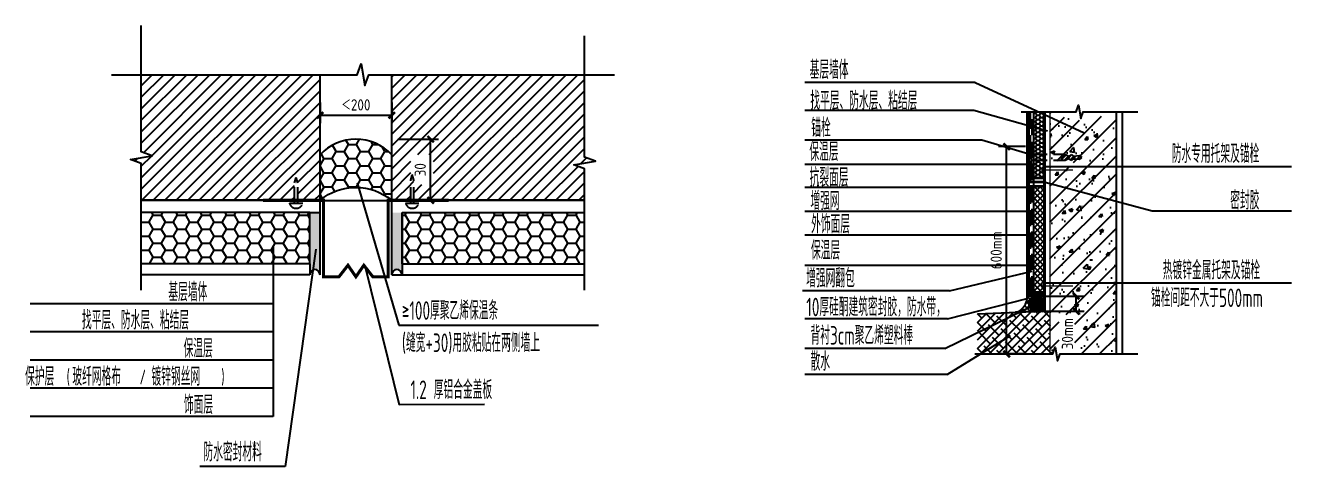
# Model space of a CAD drawing. Extents: x -518115 to 1124316, y -209821 to 1628073.
# Drawn here: x 818314 to 823258, y 926512 to 928233 of the extents above; entities that cross this region are included whole.
import ezdxf

# ---------------------------------------------------------------- set-up
doc = ezdxf.new("R2010")
doc.units = 0
doc.header["$LTSCALE"] = 1000
doc.header["$MEASUREMENT"] = 0
doc.linetypes.add('DASH', pattern=[0.35, 0.25, -0.1])
for name, color, linetype in [('DIM_LEAD', 3, 'Continuous'), ('DIM_SYMB', 3, 'Continuous'), ('OTHER', 7, 'Continuous'), ('PUB_DIM', 3, 'Continuous'), ('PUB_TEXT', 4, 'Continuous')]:
    doc.layers.add(name, color=color, linetype=linetype)
doc.styles.get("Standard").update_dxf_attribs({"font": 'gbenor.shx', "bigfont": 'gbcbig.shx'})
doc.styles.add('STANDARD_T3', font='gbenor.shx', dxfattribs={"bigfont": 'gbcbig.shx'})
doc.dimstyles.new('STANDARD&&50', dxfattribs={"dimtxt": 175, "dimasz": 50, "dimexe": 125, "dimexo": 150, "dimgap": 75, "dimtad": 1, "dimdec": 0, "dimzin": 0, "dimdsep": 46, "dimtxsty": 'STANDARD_T3', "dimblk": 'ARCHTICK', "dimcen": 0.09, "dimadec": 0, "dimazin": 0, "dimtfac": 1, "dimtdec": 0, "dimtix": 1, "dimtmove": 2, "dimatfit": 3, "dimfxl": 1, "dimtolj": 1, "dimtzin": 0, "dimarcsym": 0})
pattern_1 = [(0, (-767155.19, -392914.43), (190.5, 109.9852), [127, -254]), (120, (-767155.19, -392914.43), (-190.499977, 109.98524), [127, -254]), (60, (-767155.19, -392914.43), (2.3e-05, 219.97044), [-254, 127])]
pattern_2 = [(0, (-767155.19, -392914.43), (190.5, 109.9852), [127, -254]), (120, (-767155.19, -392914.43), (-190.499977, 109.98524), [127, -254]), (60, (-767155.19, -392914.43), (2.3e-05, 219.97044), [-254, 127])]
pattern_3 = [(45, (-75946.4, 12519.82), (-42.426407, 42.426407), []), (45, (-75918.12, 12519.82), (-42.426407, 42.426407), [])]
pattern_4 = [(45, (-75946.4, 12519.82), (-42.426407, 42.426407), []), (45, (-75918.12, 12519.82), (-42.426407, 42.426407), [])]

# ---------------------------------------------------------------- blocks, each defined once
blk = doc.blocks.new('_ArchTick')
at = {"color": 0, "linetype": 'ByBlock', "const_width": 0.4}
blk.add_lwpolyline([(-0.5, -0.5), (0.5, 0.5)], dxfattribs=at)
blk = doc.blocks.new('*D235')
at = {"layer": 'Defpoints', "color": 0, "transparency": 16777216}
for p in [(988064, 1046684), (988725, 1046684), (988064, 1045729)]:
    blk.add_point(p, dxfattribs=at)
at = {"layer": 'PUB_DIM', "color": 0, "lineweight": -2, "transparency": 16777216}
for p, q in [((988214, 1046684), (988850, 1046684)), ((988725, 1045729), (988725, 1046684)), ((988214, 1045729), (988850, 1045729))]:
    blk.add_line(p, q, dxfattribs=at)
at = {"layer": 'PUB_DIM', "color": 0, "lineweight": -2, "transparency": 16777216, "xscale": 100, "yscale": 100, "zscale": 100}
for p, rotation in [((988725, 1046684), 90), ((988725, 1045729), 270)]:
    blk.add_blockref('_ArchTick', p, dxfattribs=dict(at, rotation=rotation))
at = {"layer": 'PUB_DIM', "color": 0, "transparency": 16777216, "insert": (988563, 1046206), "char_height": 175, "attachment_point": 5, "rotation": 90, "style": 'STANDARD_T3'}
blk.add_mtext('\\A1;30', dxfattribs=at)
blk = doc.blocks.new('*D236')
at = {"layer": 'Defpoints', "color": 0, "transparency": 16777216}
for p in [(986998, 1047408), (988118, 1047408), (988118, 1047056)]:
    blk.add_point(p, dxfattribs=at)
at = {"layer": 'PUB_DIM', "color": 0, "lineweight": -2, "transparency": 16777216}
for p, q in [((986998, 1047258), (986998, 1046931)), ((988118, 1047258), (988118, 1046931)), ((986998, 1047056), (988118, 1047056))]:
    blk.add_line(p, q, dxfattribs=at)
at = {"layer": 'PUB_DIM', "color": 0, "lineweight": -2, "transparency": 16777216, "xscale": 100, "yscale": 100, "zscale": 100, "rotation": 180}
blk.add_blockref('_ArchTick', (986998, 1047056), dxfattribs=at)
at = {"layer": 'PUB_DIM', "color": 0, "lineweight": -2, "transparency": 16777216, "xscale": 100, "yscale": 100, "zscale": 100}
blk.add_blockref('_ArchTick', (988118, 1047056), dxfattribs=at)
at = {"layer": 'PUB_DIM', "color": 0, "transparency": 16777216, "insert": (987558, 1047218), "char_height": 175, "attachment_point": 5, "style": 'STANDARD_T3'}
blk.add_mtext('\\A1;＜200', dxfattribs=at)
blk = doc.blocks.new('*D237')
at = {"layer": 'Defpoints', "color": 0, "transparency": 16777216}
for p in [(988064, 1046684), (988725, 1046684), (988064, 1045729)]:
    blk.add_point(p, dxfattribs=at)
at = {"layer": 'PUB_DIM', "color": 0, "lineweight": -2, "transparency": 16777216}
for p, q in [((988214, 1046684), (988850, 1046684)), ((988725, 1045729), (988725, 1046684)), ((988214, 1045729), (988850, 1045729))]:
    blk.add_line(p, q, dxfattribs=at)
at = {"layer": 'PUB_DIM', "color": 0, "lineweight": -2, "transparency": 16777216, "xscale": 100, "yscale": 100, "zscale": 100}
for p, rotation in [((988725, 1046684), 90), ((988725, 1045729), 270)]:
    blk.add_blockref('_ArchTick', p, dxfattribs=dict(at, rotation=rotation))
at = {"layer": 'PUB_DIM', "color": 0, "transparency": 16777216, "insert": (988563, 1046206), "char_height": 175, "attachment_point": 5, "rotation": 90, "style": 'STANDARD_T3'}
blk.add_mtext('\\A1;30', dxfattribs=at)
blk = doc.blocks.new('*D238')
at = {"layer": 'Defpoints', "color": 0, "transparency": 16777216}
for p in [(986998, 1047408), (988118, 1047408), (988118, 1047056)]:
    blk.add_point(p, dxfattribs=at)
at = {"layer": 'PUB_DIM', "color": 0, "lineweight": -2, "transparency": 16777216}
for p, q in [((986998, 1047258), (986998, 1046931)), ((988118, 1047258), (988118, 1046931)), ((986998, 1047056), (988118, 1047056))]:
    blk.add_line(p, q, dxfattribs=at)
at = {"layer": 'PUB_DIM', "color": 0, "lineweight": -2, "transparency": 16777216, "xscale": 100, "yscale": 100, "zscale": 100, "rotation": 180}
blk.add_blockref('_ArchTick', (986998, 1047056), dxfattribs=at)
at = {"layer": 'PUB_DIM', "color": 0, "lineweight": -2, "transparency": 16777216, "xscale": 100, "yscale": 100, "zscale": 100}
blk.add_blockref('_ArchTick', (988118, 1047056), dxfattribs=at)
at = {"layer": 'PUB_DIM', "color": 0, "transparency": 16777216, "insert": (987558, 1047218), "char_height": 175, "attachment_point": 5, "style": 'STANDARD_T3'}
blk.add_mtext('\\A1;＜200', dxfattribs=at)
blk = doc.blocks.new('*D277')
at = {"layer": 'Defpoints', "color": 0, "transparency": 16777216}
for p in [(991201, 1027490), (991647, 1027490), (991647, 1024254)]:
    blk.add_point(p, dxfattribs=at)
at = {"layer": 'PUB_DIM', "color": 0, "lineweight": -2, "transparency": 16777216}
for p, q in [((991497, 1027490), (991076, 1027490)), ((991201, 1024254), (991201, 1027490)), ((991497, 1024254), (991076, 1024254))]:
    blk.add_line(p, q, dxfattribs=at)
at = {"layer": 'PUB_DIM', "color": 0, "lineweight": -2, "transparency": 16777216, "xscale": 100, "yscale": 100, "zscale": 100}
for p, rotation in [((991201, 1027490), 90), ((991201, 1024254), 270)]:
    blk.add_blockref('_ArchTick', p, dxfattribs=dict(at, rotation=rotation))
at = {"layer": 'PUB_DIM', "color": 0, "transparency": 16777216, "insert": (991038, 1025872), "char_height": 175, "attachment_point": 5, "rotation": 90, "style": 'STANDARD_T3'}
blk.add_mtext('\\A1;600mm', dxfattribs=at)
blk = doc.blocks.new('*D278')
at = {"layer": 'Defpoints', "color": 0, "transparency": 16777216}
for p in [(991537, 1025158), (992287, 1025158), (991537, 1024920)]:
    blk.add_point(p, dxfattribs=at)
at = {"layer": 'PUB_DIM', "color": 0, "lineweight": -2, "transparency": 16777216}
for p, q in [((991687, 1025158), (992412, 1025158)), ((992287, 1024920), (992287, 1025158)), ((991687, 1024920), (992412, 1024920))]:
    blk.add_line(p, q, dxfattribs=at)
at = {"layer": 'PUB_DIM', "color": 0, "lineweight": -2, "transparency": 16777216, "xscale": 100, "yscale": 100, "zscale": 100}
for p, rotation in [((992287, 1025158), 90), ((992287, 1024920), 270)]:
    blk.add_blockref('_ArchTick', p, dxfattribs=dict(at, rotation=rotation))
at = {"layer": 'PUB_DIM', "color": 0, "transparency": 16777216, "insert": (992150, 1024570), "char_height": 175, "attachment_point": 5, "rotation": 90, "style": 'STANDARD_T3'}
blk.add_mtext('\\A1;30mm', dxfattribs=at)
blk = doc.blocks.new('*D279')
at = {"layer": 'Defpoints', "color": 0, "transparency": 16777216}
for p in [(991201, 1027490), (991647, 1027490), (991647, 1024254)]:
    blk.add_point(p, dxfattribs=at)
at = {"layer": 'PUB_DIM', "color": 0, "lineweight": -2, "transparency": 16777216}
for p, q in [((991497, 1027490), (991076, 1027490)), ((991201, 1024254), (991201, 1027490)), ((991497, 1024254), (991076, 1024254))]:
    blk.add_line(p, q, dxfattribs=at)
at = {"layer": 'PUB_DIM', "color": 0, "lineweight": -2, "transparency": 16777216, "xscale": 100, "yscale": 100, "zscale": 100}
for p, rotation in [((991201, 1027490), 90), ((991201, 1024254), 270)]:
    blk.add_blockref('_ArchTick', p, dxfattribs=dict(at, rotation=rotation))
at = {"layer": 'PUB_DIM', "color": 0, "transparency": 16777216, "insert": (991038, 1025872), "char_height": 175, "attachment_point": 5, "rotation": 90, "style": 'STANDARD_T3'}
blk.add_mtext('\\A1;600mm', dxfattribs=at)
blk = doc.blocks.new('*D280')
at = {"layer": 'Defpoints', "color": 0, "transparency": 16777216}
for p in [(991537, 1025158), (992287, 1025158), (991537, 1024920)]:
    blk.add_point(p, dxfattribs=at)
at = {"layer": 'PUB_DIM', "color": 0, "lineweight": -2, "transparency": 16777216}
for p, q in [((991687, 1025158), (992412, 1025158)), ((992287, 1024920), (992287, 1025158)), ((991687, 1024920), (992412, 1024920))]:
    blk.add_line(p, q, dxfattribs=at)
at = {"layer": 'PUB_DIM', "color": 0, "lineweight": -2, "transparency": 16777216, "xscale": 100, "yscale": 100, "zscale": 100}
for p, rotation in [((992287, 1025158), 90), ((992287, 1024920), 270)]:
    blk.add_blockref('_ArchTick', p, dxfattribs=dict(at, rotation=rotation))
at = {"layer": 'PUB_DIM', "color": 0, "transparency": 16777216, "insert": (992150, 1024570), "char_height": 175, "attachment_point": 5, "rotation": 90, "style": 'STANDARD_T3'}
blk.add_mtext('\\A1;30mm', dxfattribs=at)
blk = doc.blocks.new('A$C73107C6F')
h = blk.add_hatch()
h.set_pattern_fill('ANSI31', color=256, scale=80, style=0)
h.set_pattern_definition([(45, (-767155.19, -392914.43), (-89.802561, 89.802561), [])])
h.paths.add_polyline_path([(-93, 2459.4), (-93, 2731.3), (-69, 2815.7), (-45, 2731.3), (-45, 2459.4), (304.2, 2459.4), (304.2, 4419.3), (-2487.2, 4419.3), (-2487.2, 3214.3), (-2319.2, 3154.7), (-2655.2, 3095.5), (-2487.2, 3034.3), (-2487.2, 2459.4)])
h.paths.add_polyline_path([(4436.4, 2459.4), (4436.4, 2951.3), (4268.4, 3012.4), (4604.4, 3071.7), (4436.4, 3131.3), (4436.4, 4419.3), (1424.2, 4419.3), (1424.2, 2459.4), (1720.2, 2459.4), (1720.2, 2775.8), (1744.2, 2860.3), (1768.2, 2775.8), (1768.2, 2459.4)])
h.paths.add_polyline_path([(1724.5, 2703.9), (2077, 2703.9), (2077, 3176.4), (1724.5, 3176.4)], flags=16)
h = blk.add_hatch()
h.set_pattern_fill('ANSI31', color=256, scale=80, style=0)
h.set_pattern_definition([(45, (-767155.19, -392914.43), (-89.802561, 89.802561), [])])
h.paths.add_polyline_path([(-93, 2459.4), (-93, 2731.3), (-69, 2815.7), (-45, 2731.3), (-45, 2459.4), (304.2, 2459.4), (304.2, 4419.3), (-2487.2, 4419.3), (-2487.2, 3214.3), (-2319.2, 3154.7), (-2655.2, 3095.5), (-2487.2, 3034.3), (-2487.2, 2459.4)])
h.paths.add_polyline_path([(4436.4, 2459.4), (4436.4, 2951.3), (4268.4, 3012.4), (4604.4, 3071.7), (4436.4, 3131.3), (4436.4, 4419.3), (1424.2, 4419.3), (1424.2, 2459.4), (1720.2, 2459.4), (1720.2, 2775.8), (1744.2, 2860.3), (1768.2, 2775.8), (1768.2, 2459.4)])
h.paths.add_polyline_path([(1724.5, 2703.9), (2077, 2703.9), (2077, 3176.4), (1724.5, 3176.4)], flags=16)
h = blk.add_hatch()
h.set_pattern_fill('HONEY', color=256, scale=80, style=0)
h.set_pattern_definition(pattern_1)
h.paths.add_polyline_path([(1423.7, 2459.4), (1424.2, 2459.4), (1424.2, 3170.8, 0.4335657), (304.2, 3170.8), (304.2, 2459.4, -0.3603361)])
h = blk.add_hatch()
h.set_pattern_fill('HONEY', color=256, scale=80, style=0)
h.set_pattern_definition(pattern_2)
h.paths.add_polyline_path([(1423.7, 2459.4), (1424.2, 2459.4), (1424.2, 3170.8, 0.4335657), (304.2, 3170.8), (304.2, 2459.4, -0.3603361)])
h = blk.add_hatch()
h.set_pattern_fill('HONEY', color=256, scale=80, style=0)
h.set_pattern_definition(pattern_1)
h.paths.add_polyline_path([(144.2, 1467), (144.2, 2267), (-2488.2, 2267), (-2488.2, 1467)])
h.paths.add_polyline_path([(1584.2, 2267), (1584.2, 1467), (4437.4, 1467), (4437.4, 2267)])
h = blk.add_hatch()
h.set_pattern_fill('HONEY', color=256, scale=80, style=0)
h.set_pattern_definition(pattern_2)
h.paths.add_polyline_path([(144.2, 1467), (144.2, 2267), (-2488.2, 2267), (-2488.2, 1467)])
h.paths.add_polyline_path([(1584.2, 2267), (1584.2, 1467), (4437.4, 1467), (4437.4, 2267)])
for points in [[(304.2, 2267), (144.2, 2267), (144.2, 1467), (144.2, 1299, -1), (304.2, 1299)], [(304.2, 2267), (144.2, 2267), (144.2, 1467), (144.2, 1299, -1), (304.2, 1299)], [(1424.2, 2267), (1584.2, 2267), (1584.2, 1467), (1584.2, 1299, 1), (1424.2, 1299)], [(1424.2, 2267), (1584.2, 2267), (1584.2, 1467), (1584.2, 1299, 1), (1424.2, 1299)]]:
    blk.add_hatch(color=256).paths.add_polyline_path(points)
at = {"linetype": 'DASH'}
for p, q in [((-93, 2731.3), (-69, 2815.7)), ((-93, 2731.3), (-69, 2815.7)), ((-45, 2731.3), (-69, 2815.7)), ((-45, 2731.3), (-69, 2815.7)), ((1720.2, 2775.8), (1744.2, 2860.3)), ((1720.2, 2775.8), (1744.2, 2860.3)), ((1720.2, 2414.5), (1720.2, 2775.8)), ((1720.2, 2414.5), (1720.2, 2775.8)), ((1768.2, 2775.8), (1744.2, 2860.3)), ((1768.2, 2775.8), (1744.2, 2860.3)), ((1768.2, 2414.5), (1768.2, 2775.8)), ((1768.2, 2414.5), (1768.2, 2775.8)), ((-93, 2414.7), (-93, 2731.3)), ((-93, 2414.7), (-93, 2731.3)), ((-45, 2414.7), (-45, 2731.3)), ((-45, 2414.7), (-45, 2731.3)), ((-173, 2414.7), (35, 2414.7)), ((-173, 2414.7), (35, 2414.7)), ((1640.2, 2414.5), (1848.2, 2414.5)), ((1640.2, 2414.5), (1848.2, 2414.5))]:
    blk.add_line(p, q, dxfattribs=at)
for p, q in [((304.2, 2459), (-2487.2, 2459)), ((304.2, 2459), (-2487.2, 2459)), ((304.2, 1299), (304.2, 2459)), ((304.2, 1299), (304.2, 2459)), ((358.4, 2459), (1424.2, 2459)), ((358.4, 2459), (1424.2, 2459)), ((4437.4, 2459), (1424.2, 2459)), ((1424.2, 1299), (1424.2, 2459)), ((4437.4, 2459), (1424.2, 2459)), ((1424.2, 1299), (1424.2, 2459)), ((144.2, 2267), (-2487.2, 2267)), ((144.2, 2267), (-2487.2, 2267)), ((144.2, 1467), (144.2, 2267)), ((144.2, 2267), (304.2, 2267)), ((144.2, 1467), (144.2, 2267)), ((144.2, 2267), (304.2, 2267)), ((1584.2, 2267), (4436.4, 2267)), ((1584.2, 1467), (1584.2, 2267)), ((1584.2, 2267), (1584.2, 1299)), ((1584.2, 2267), (4436.4, 2267)), ((1584.2, 1467), (1584.2, 2267)), ((1584.2, 2267), (1584.2, 1299)), ((144.2, 1467), (-2487.2, 1467)), ((144.2, 1467), (-2487.2, 1467)), ((144.2, 1467), (144.2, 1299)), ((144.2, 1467), (144.2, 1299)), ((1584.2, 1467), (4436.4, 1467)), ((1584.2, 1467), (4436.4, 1467)), ((144.2, 1299), (-2487.2, 1299)), ((144.2, 1299), (-2487.2, 1299)), ((1424.2, 1299), (4436.4, 1299)), ((1424.2, 1299), (4436.4, 1299))]:
    blk.add_line(p, q)
at = {"const_width": 32}
for points in [[(304.2, 4419.3), (304.2, 2459), (-2487.2, 2459.4)], [(304.2, 4419.3), (304.2, 2459), (-2487.2, 2459.4)], [(4437.4, 2459.4), (1424.2, 2459.4), (1424.2, 4419.3)], [(4437.4, 2459.4), (1424.2, 2459.4), (1424.2, 4419.3)]]:
    blk.add_lwpolyline(points, dxfattribs=at)
for points in [[(304.2, 2459.4), (-2487.2, 2459.4)], [(304.2, 2459.4), (-2487.2, 2459.4)], [(4437.4, 2459.4), (1424.2, 2459.4)], [(4437.4, 2459.4), (1424.2, 2459.4)]]:
    blk.add_lwpolyline(points)
at = {"linetype": 'DASH'}
for centre in [(-69, 2442.3), (-69, 2442.3), (1744.2, 2442.1), (1744.2, 2442.1)]:
    blk.add_arc(centre, 107.6, 194.86282, 345.13718, dxfattribs=at)
for centre in [(224.2, 1299), (224.2, 1299), (1504.2, 1299), (1504.2, 1299)]:
    blk.add_arc(centre, 80, 0, 180)
at = {"layer": 'OTHER'}
blk.add_line((-2712.2, 4419.3), (760.2, 4419.3), dxfattribs=at)
blk.add_line((-2712.2, 4419.3), (760.2, 4419.3), dxfattribs=at)
at = {"layer": 'PUB_DIM'}
for p, q in [((304.2, 2459), (304.2, 4419.3)), ((304.2, 2459), (304.2, 4419.3)), ((1424.2, 2459), (1424.2, 4419.3)), ((1424.2, 2459), (1424.2, 4419.3)), ((883.4, 2732.5), (1536.8, 510.7)), ((883.4, 2732.5), (1536.8, 510.7)), ((-429.4, 1731.6), (-429.4, 844.5)), ((-429.4, 1731.6), (-429.4, 844.5)), ((239.1, 1696.9), (-239.1, -1696.9)), ((239.1, 1696.9), (-239.1, -1696.9)), ((1008.7, 1419.7), (1542.1, -733.9)), ((1008.7, 1419.7), (1542.1, -733.9)), ((-429.4, 844.5), (-4224.4, 844.5)), ((-429.4, 844.5), (-4224.4, 844.5)), ((-429.4, 844.5), (-429.4, -913.9)), ((-429.4, 844.5), (-429.4, -913.9)), ((-429.4, 404.9), (-4224.4, 404.9)), ((-429.4, 404.9), (-4224.4, 404.9)), ((1536.8, 510.7), (4651.8, 510.7)), ((1536.8, 510.7), (4651.8, 510.7)), ((-429.4, -34.7), (-4224.4, -34.7)), ((-429.4, -34.7), (-4224.4, -34.7)), ((-429.4, -474.3), (-4224.4, -474.3)), ((-429.4, -474.3), (-4224.4, -474.3)), ((2870.1, -725.2), (1542.1, -733.9)), ((2870.1, -725.2), (1542.1, -733.9)), ((-429.4, -913.9), (-4224.4, -913.9)), ((-429.4, -913.9), (-4224.4, -913.9)), ((-239.1, -1696.9), (-1572, -1696.9)), ((-239.1, -1696.9), (-1572, -1696.9))]:
    blk.add_line(p, q, dxfattribs=at)
for points in [[(-2487.2, 1059), (-2487.2, 3034.3), (-2655.2, 3095.5), (-2319.2, 3154.7), (-2487.2, 3214.3), (-2487.2, 5189.6)], [(-2487.2, 1059), (-2487.2, 3034.3), (-2655.2, 3095.5), (-2319.2, 3154.7), (-2487.2, 3214.3), (-2487.2, 5189.6)], [(4436.4, 1059), (4436.4, 2951.3), (4268.4, 3012.4), (4604.4, 3071.7), (4436.4, 3131.3), (4436.4, 5023.6)], [(4436.4, 1059), (4436.4, 2951.3), (4268.4, 3012.4), (4604.4, 3071.7), (4436.4, 3131.3), (4436.4, 5023.6)], [(-2952.2, 4419.3), (884.6, 4419.3), (945.7, 4587.3), (1005, 4251.3), (1064.6, 4419.3), (4901.4, 4419.3)], [(-2952.2, 4419.3), (884.6, 4419.3), (945.7, 4587.3), (1005, 4251.3), (1064.6, 4419.3), (4901.4, 4419.3)]]:
    blk.add_lwpolyline(points, dxfattribs=at)
blk.add_lwpolyline([(304.2, 2459.4, -0.360536), (1424.2, 2459, -6.3270846)], format="xyb", dxfattribs=at)
blk.add_lwpolyline([(304.2, 2459.4, -0.360536), (1424.2, 2459, -6.3270846)], format="xyb", dxfattribs=at)
at = {"layer": 'PUB_DIM', "const_width": 48}
blk.add_lwpolyline([(2313.4, 2459), (1369.9, 2459), (1369.9, 1266.4), (1128.6, 1266.4), (988.2, 1445.8), (864.2, 1266.4), (740.1, 1445.8), (599.7, 1266.4), (358.4, 1266.4), (358.4, 2459), (-585.1, 2459)], dxfattribs=at)
blk.add_lwpolyline([(2313.4, 2459), (1369.9, 2459), (1369.9, 1266.4), (1128.6, 1266.4), (988.2, 1445.8), (864.2, 1266.4), (740.1, 1445.8), (599.7, 1266.4), (358.4, 1266.4), (358.4, 2459), (-585.1, 2459)], dxfattribs=at)
at = {"layer": 'PUB_DIM'}
blk.add_arc((864.2, 2646.4), 767.2, 43.1202, 136.8798, dxfattribs=at)
blk.add_arc((864.2, 2646.4), 767.2, 43.1202, 136.8798, dxfattribs=at)
at = {"layer": 'PUB_TEXT', "width": 0.7}
for s, height, p in [('基层墙体', 289.36, (-2064.8, 883.5)), ('基层墙体', 289.36, (-2064.8, 883.5)), ('≥100厚聚乙烯保温条', 289.362, (1582.1, 594.7)), ('≥100厚聚乙烯保温条', 289.362, (1582.1, 594.7)), ('找平层、防水层、粘结层', 289.362, (-3413.6, 443.9)), ('找平层、防水层、粘结层', 289.362, (-3413.6, 443.9)), ('(缝宽+30)用胶粘贴在两侧墙上', 289.362, (1582.1, 92.2)), ('(缝宽+30)用胶粘贴在两侧墙上', 289.362, (1582.1, 92.2)), (' 保温层', 289.36, (-1937.1, 4.3)), (' 保温层', 289.36, (-1937.1, 4.3)), ('保护层', 289.36, (-4301.7, -435.3)), ('保护层', 289.36, (-4301.7, -435.3)), ('(', 231.5, (-3653.8, -412.9)), ('(', 231.5, (-3653.8, -412.9)), ('玻纤网格布', 289.36, (-3563.7, -435.3)), ('玻纤网格布', 289.36, (-3563.7, -435.3)), ('/', 231.5, (-2514, -412.9)), ('/', 231.5, (-2514, -412.9)), ('镀锌钢丝网', 289.36, (-2328.2, -435.3)), ('镀锌钢丝网', 289.36, (-2328.2, -435.3)), (')', 231.5, (-1238.3, -412.9)), (')', 231.5, (-1238.3, -412.9)), ('1.2 厚铝合金盖板', 289.36, (1715.8, -641.2)), ('1.2 厚铝合金盖板', 289.36, (1715.8, -641.2)), ('饰面层', 289.36, (-1821.4, -874.9)), ('饰面层', 289.36, (-1821.4, -874.9)), ('防水密封材料', 289.36, (-1515.9, -1612.9)), ('防水密封材料', 289.36, (-1515.9, -1612.9))]:
    blk.add_text(s, height=height, dxfattribs=at).set_placement(p)
at = {"layer": 'PUB_DIM'}
for p1, p2, distance, text, picture, middle in [((304.2, 4138.1), (1424.2, 4138.1), -352.4, '＜200', '*D236', (864.2, 3948.2)), ((304.2, 4138.1), (1424.2, 4138.1), -352.4, '＜200', '*D238', (864.2, 3948.2)), ((1369.9, 2459), (1369.9, 3413.9), -661.6, '30', '*D235', (1869, 2936.5)), ((1369.9, 2459), (1369.9, 3413.9), -661.6, '30', '*D237', (1869, 2936.5))]:
    dim = blk.add_aligned_dim(p1=p1, p2=p2, distance=distance, text=text, dimstyle='STANDARD&&50', override={"dimasz": 100}, dxfattribs=at)
    dim.commit()
    dim.dimension.update_dxf_attribs({"geometry": picture, "text_midpoint": middle, "insert": (-986693.8, -1043269.9)})
blk = doc.blocks.new('A$C61EA6EE7')
h = blk.add_hatch()
h.set_pattern_fill('HONEY', color=256, scale=24, style=0)
h.set_pattern_definition([(0, (-47822.024, 23880.82), (57.15, 32.99556), [38.1, -76.2]), (120, (-47822.024, 23880.82), (-57.149993, 32.995572), [38.1, -76.2]), (60, (-47822.024, 23880.82), (7e-06, 65.991132), [-76.2, 38.1])])
h.paths.add_polyline_path([(-788.4, 1842.6), (-624.2, 1842.6), (-627.1, 2876.4), (-788.4, 2876.4)])
h = blk.add_hatch()
h.set_pattern_fill('HONEY', color=256, scale=24, style=0)
h.set_pattern_definition([(0, (-47822.024, 23880.82), (57.15, 32.99556), [38.1, -76.2]), (120, (-47822.024, 23880.82), (-57.149993, 32.995572), [38.1, -76.2]), (60, (-47822.024, 23880.82), (7e-06, 65.991132), [-76.2, 38.1])])
h.paths.add_polyline_path([(-788.4, 1842.6), (-624.2, 1842.6), (-627.1, 2876.4), (-788.4, 2876.4)])
h = blk.add_hatch()
h.set_pattern_fill('钢筋混凝土', color=256, scale=80, style=0)
h.set_pattern_definition([(45, (-26596.7, -12156.77), (-141.4214, 141.4214), []), (50, (-26596.7, -12156.77), (573.808, -50.202), [60, -660]), (355, (-26596.7, -12156.8), (-111.001, 601.754), [48, -528]), (100.4514, (-26548.9, -12160.96), (462.808, 551.552), [50.992, -560.914]), (46.1842, (-26596.7, -11996.8), (853.793, -132.415), [90, -990]), (96.6356, (-26525.56, -12007.8), (747.73, 779.294), [76.488, -841.37]), (351.1842, (-26596.7, -11996.8), (747.73, 779.295), [72, -792]), (21, (-26516.7, -12036.77), (477.526, -322.095), [60, -660]), (326, (-26516.7, -12036.8), (194.652, 580.12), [48, -528]), (71.4514, (-26476.9, -12063.6), (672.178, 258.024), [50.992, -560.914]), (37.5, (-26596.7, -12156.77), (9.7279, 266.3151), [0, -521.6, 0, -536, 0, -530]), (7.5, (-26596.7, -12156.77), (210.4556, 315.5294), [0, -305.6, 0, -509.6, 0, -202]), (327.5, (-26775.1, -12156.77), (427.058, -18.0439), [0, -200, 0, -624, 0, -828]), (317.5, (-26855.1, -12156.77), (466.549, 80.084), [0, -260, 0, -414.4, 0, -588])])
h.paths.add_polyline_path([(502.4, 2876.4), (-26.8, 2719.2), (-56.6, 2635.2), (-86.2, 2803.2), (-116.8, 2719.2), (-535.3, 2876.4), (-535.3, 2108.6), (-367, 2108.6), (-303.6, 2108.6), (-242.5, 2079.3), (-194.6, 2104.4), (-166.1, 2080), (-77.4, 2086.5), (-38.9, 2057.3), (-77.4, 2028.2), (-168.6, 2035.2), (-198.1, 2012.6), (-244.8, 2039.9), (-299.2, 2016.6), (-367, 2016.6), (-535.3, 2016.6), (-535.3, 1867), (502.4, 1867)])
h.paths.add_polyline_path([(502.4, 1867), (-535.3, 1867), (-535.3, 1618.3), (502.4, 1618.3)])
h.paths.add_polyline_path([(502.4, 1618.3), (-535.3, 1618.3), (-535.3, -903), (-478.8, -903), (-448.2, -819), (-418.6, -987), (-388.8, -903), (502.4, -903)])
h.paths.add_polyline_path([(-391.1, -903), (-146.6, -903), (-146.6, -289.2), (-391.1, -289.2)], flags=16)
h = blk.add_hatch()
h.set_pattern_fill('钢筋混凝土', color=256, scale=80, style=0)
h.set_pattern_definition([(45, (-26596.7, -12156.77), (-141.4214, 141.4214), []), (50, (-26596.7, -12156.77), (573.808, -50.202), [60, -660]), (355, (-26596.7, -12156.8), (-111.001, 601.754), [48, -528]), (100.4514, (-26548.9, -12160.96), (462.808, 551.552), [50.992, -560.914]), (46.1842, (-26596.7, -11996.8), (853.793, -132.415), [90, -990]), (96.6356, (-26525.56, -12007.8), (747.73, 779.294), [76.488, -841.37]), (351.1842, (-26596.7, -11996.8), (747.73, 779.295), [72, -792]), (21, (-26516.7, -12036.77), (477.526, -322.095), [60, -660]), (326, (-26516.7, -12036.8), (194.652, 580.12), [48, -528]), (71.4514, (-26476.9, -12063.6), (672.178, 258.024), [50.992, -560.914]), (37.5, (-26596.7, -12156.77), (9.7279, 266.3151), [0, -521.6, 0, -536, 0, -530]), (7.5, (-26596.7, -12156.77), (210.4556, 315.5294), [0, -305.6, 0, -509.6, 0, -202]), (327.5, (-26775.1, -12156.77), (427.058, -18.0439), [0, -200, 0, -624, 0, -828]), (317.5, (-26855.1, -12156.77), (466.549, 80.084), [0, -260, 0, -414.4, 0, -588])])
h.paths.add_polyline_path([(502.4, 2876.4), (-26.8, 2719.2), (-56.6, 2635.2), (-86.2, 2803.2), (-116.8, 2719.2), (-535.3, 2876.4), (-535.3, 2108.6), (-367, 2108.6), (-303.6, 2108.6), (-242.5, 2079.3), (-194.6, 2104.4), (-166.1, 2080), (-77.4, 2086.5), (-38.9, 2057.3), (-77.4, 2028.2), (-168.6, 2035.2), (-198.1, 2012.6), (-244.8, 2039.9), (-299.2, 2016.6), (-367, 2016.6), (-535.3, 2016.6), (-535.3, 1867), (502.4, 1867)])
h.paths.add_polyline_path([(502.4, 1867), (-535.3, 1867), (-535.3, 1618.3), (502.4, 1618.3)])
h.paths.add_polyline_path([(502.4, 1618.3), (-535.3, 1618.3), (-535.3, -903), (-478.8, -903), (-448.2, -819), (-418.6, -987), (-388.8, -903), (502.4, -903)])
h.paths.add_polyline_path([(-391.1, -903), (-146.6, -903), (-146.6, -289.2), (-391.1, -289.2)], flags=16)
h = blk.add_hatch()
h.set_pattern_fill('ANSI32', color=256, scale=160, style=0)
h.set_pattern_definition(pattern_3)
h.paths.add_polyline_path([(-828.2, 2262.1), (-863, 2262.1), (-863, 2062.8), (-828.2, 2062.8)])
h = blk.add_hatch()
h.set_pattern_fill('ANSI32', color=256, scale=160, style=0)
h.set_pattern_definition(pattern_4)
h.paths.add_polyline_path([(-828.2, 2262.1), (-863, 2262.1), (-863, 2062.8), (-828.2, 2062.8)])
h = blk.add_hatch()
h.set_pattern_fill('ANSI32', color=256, scale=160, style=0)
h.set_pattern_definition(pattern_3)
h.paths.add_polyline_path([(-244.8, 2145.8), (-198.1, 2118.6), (-139.6, 2163.3), (-194.6, 2210.4), (-242.5, 2185.2), (-303.6, 2214.5), (-366.8, 2214.5), (-366.8, 2122.5), (-299.2, 2122.5)])
h = blk.add_hatch()
h.set_pattern_fill('ANSI32', color=256, scale=160, style=0)
h.set_pattern_definition(pattern_4)
h.paths.add_polyline_path([(-244.8, 2145.8), (-198.1, 2118.6), (-139.6, 2163.3), (-194.6, 2210.4), (-242.5, 2185.2), (-303.6, 2214.5), (-366.8, 2214.5), (-366.8, 2122.5), (-299.2, 2122.5)])
h = blk.add_hatch()
h.set_pattern_fill('ANSI37', color=256, scale=40, style=0)
h.set_pattern_definition([(45, (-47822.024, 23880.82), (-44.90128, 44.90128), []), (135, (-47822.024, 23880.82), (-44.90128, -44.90128), [])])
h.paths.add_polyline_path([(-623.8, 1713.7), (-788.4, 1713.7), (-788.4, 59.7), (-626.9, 59.7)])
h = blk.add_hatch()
h.set_pattern_fill('ANSI37', color=256, scale=40, style=0)
h.set_pattern_definition([(45, (-47822.024, 23880.82), (-44.90128, 44.90128), []), (135, (-47822.024, 23880.82), (-44.90128, -44.90128), [])])
h.paths.add_polyline_path([(-623.8, 1713.7), (-788.4, 1713.7), (-788.4, 59.7), (-626.9, 59.7)])
h = blk.add_hatch()
h.set_pattern_fill('ANSI37', color=256, scale=40, style=0)
h.set_pattern_definition([(45, (-49060.684, 23563.75), (-44.90128, 44.90128), []), (135, (-49060.684, 23563.75), (-44.90128, -44.90128), [])])
edge = h.paths.add_edge_path()
edge.add_arc((-1132.6, -18.8), 241.3, 284.2944, 364.46516)
edge.add_line((-892.1, 0), (-627.1, 0))
edge.add_line((-627.1, 0), (-627.1, -252.6))
edge.add_line((-627.1, -252.6), (-1073, -252.6))
h = blk.add_hatch()
h.set_pattern_fill('ANSI37', color=256, scale=40, style=0)
h.set_pattern_definition([(45, (-49060.684, 23563.75), (-44.90128, 44.90128), []), (135, (-49060.684, 23563.75), (-44.90128, -44.90128), [])])
edge = h.paths.add_edge_path()
edge.add_arc((-1132.6, -18.8), 241.3, 284.2944, 364.46516)
edge.add_line((-892.1, 0), (-627.1, 0))
edge.add_line((-627.1, 0), (-627.1, -252.6))
edge.add_line((-627.1, -252.6), (-1073, -252.6))
h = blk.add_hatch(color=256)
edge = h.paths.add_edge_path()
edge.add_arc((-745.7, -120), 118.6, 0, 360)
h = blk.add_hatch(color=256)
edge = h.paths.add_edge_path()
edge.add_arc((-745.7, -120), 118.6, 0, 360)
h = blk.add_hatch()
h.set_pattern_fill('ANSI38', color=256, scale=60, style=0)
h.set_pattern_definition([(45, (-26596.71, -12156.77), (-67.35192, 67.35192), []), (135, (-26596.71, -12156.77), (-202.05576, 67.35192), [238.125, -142.875])])
h.paths.add_polyline_path([(-1664.8, -277.6), (-1664.8, -903), (-535.3, -903), (-535.3, -229.9)])
h = blk.add_hatch()
h.set_pattern_fill('ANSI38', color=256, scale=60, style=0)
h.set_pattern_definition([(45, (-26596.71, -12156.77), (-67.35192, 67.35192), []), (135, (-26596.71, -12156.77), (-202.05576, 67.35192), [238.125, -142.875])])
h.paths.add_polyline_path([(-1664.8, -277.6), (-1664.8, -903), (-535.3, -903), (-535.3, -229.9)])
at = {"linetype": 'DASH'}
for p, q in [((-828.2, 2214.5), (-367, 2214.5)), ((-828.2, 2214.5), (-367, 2214.5)), ((-828.2, 2122.5), (-367, 2122.5)), ((-828.2, 2122.5), (-367, 2122.5))]:
    blk.add_line(p, q, dxfattribs=at)
blk.add_line((-858.9, 19.9), (-627.1, 19.9))
blk.add_line((-858.9, 19.9), (-627.1, 19.9))
for points in [[(-627.1, 0), (-892.1, 0), (-892.1, 2876.4)], [(-627.1, 0), (-892.1, 0), (-892.1, 2876.4)], [(-858.9, 2262.1), (-858.9, 2876.4)], [(-858.9, 2262.1), (-858.9, 2876.4)], [(-788.4, 59.7), (-788.4, 2876.4)], [(-788.4, 59.7), (-788.4, 2876.4)], [(-627.1, -233.7), (-627.1, 2876.4)], [(-627.1, -233.7), (-627.1, 2876.4)], [(-609.1, -233), (-609.1, 2876.4)], [(-609.1, -233), (-609.1, 2876.4)], [(502.4, -903), (502.4, 2876.4)], [(502.4, -903), (502.4, 2876.4)], [(599.3, -903), (599.3, 2876.4)], [(599.3, -903), (599.3, 2876.4)], [(-858.9, 19.9), (-858.9, 2062.8)], [(-858.9, 19.9), (-858.9, 2062.8)], [(-892.1, 0), (-627.1, 0), (-627.1, -233.7), (-1073, -252.6)], [(-892.1, 0), (-627.1, 0), (-627.1, -233.7), (-1073, -252.6)], [(-1664.8, -277.6), (-535.3, -229.9)], [(-1664.8, -277.6), (-535.3, -229.9)], [(-1664.8, -277.6), (-925.1, -246.3)], [(-1664.8, -277.6), (-925.1, -246.3)]]:
    blk.add_lwpolyline(points)
for points in [[(-836.8, 2262.1), (-836.8, 2876.4)], [(-836.8, 2262.1), (-836.8, 2876.4)], [(-627.1, 59.7), (-810.5, 59.7), (-810.5, 2876.4)], [(-627.1, 59.7), (-810.5, 59.7), (-810.5, 2876.4)], [(-627.1, 39.8), (-836.8, 39.8), (-836.8, 2062.8)], [(-627.1, 39.8), (-836.8, 39.8), (-836.8, 2062.8)]]:
    blk.add_lwpolyline(points, dxfattribs=at)
for points, const_width in [([(-535.3, -903), (-535.3, 2876.4)], 24), ([(-535.3, -903), (-535.3, 2876.4)], 24), ([(-892.1, 1842.6), (-619.3, 1842.6), (-619.3, 2069.7)], 40), ([(-892.1, 1842.6), (-619.3, 1842.6), (-619.3, 2069.7)], 40), ([(-658.8, 2011.7), (-658.8, 1923.1)], 20), ([(-658.8, 2011.7), (-658.8, 1923.1)], 20), ([(-892.1, 1779.2), (-609.1, 1779.2)], 40), ([(-892.1, 1779.2), (-609.1, 1779.2)], 40), ([(-658.8, 1967.4), (-175.4, 1967.4)], 20), ([(-658.8, 1967.4), (-175.4, 1967.4)], 20), ([(-892.1, 1713.7), (-609.1, 1713.7)], 40), ([(-892.1, 1713.7), (-609.1, 1713.7)], 40), ([(-892.1, 30.9), (-619.3, 30.9), (-619.3, 258)], 40), ([(-892.1, 30.9), (-619.3, 30.9), (-619.3, 258)], 40), ([(-658.8, 200), (-658.8, 111.4)], 20), ([(-658.8, 200), (-658.8, 111.4)], 20), ([(-658.8, 155.7), (-175.4, 155.7)], 20), ([(-658.8, 155.7), (-175.4, 155.7)], 20)]:
    blk.add_lwpolyline(points, dxfattribs=dict(const_width=const_width))
blk.add_circle((-745.7, -120), 118.6)
blk.add_circle((-745.7, -120), 118.6)
blk.add_arc((-1132.6, -18.8), 241.3, 284.2944, 4.46516)
blk.add_arc((-1132.6, -18.8), 241.3, 284.2944, 4.46516)
at = {"layer": 'DIM_LEAD'}
for p, q in [((-1702.2, 3335.1), (-4365.1, 3335.1)), ((-1702.2, 3335.1), (-4365.1, 3335.1)), ((-1702.2, 3335.1), (-3.1, 2548)), ((-1702.2, 3335.1), (-3.1, 2548)), ((-1724.6, 2897.6), (-4365.1, 2897.6)), ((-1724.6, 2897.6), (-4365.1, 2897.6)), ((-575.4, 2572.6), (-1724.6, 2897.6)), ((-575.4, 2572.6), (-1724.6, 2897.6)), ((-1600.4, 2430.6), (-4365.1, 2430.6)), ((-1600.4, 2430.6), (-4365.1, 2430.6)), ((-828.2, 2201.9), (-1600.4, 2430.6)), ((-828.2, 2201.9), (-1600.4, 2430.6)), ((-1328.7, 2055.2), (-4365.1, 2055.2)), ((-1328.7, 2055.2), (-4365.1, 2055.2)), ((-737.1, 2055.2), (-1876.2, 2055.2)), ((-737.1, 2055.2), (-1876.2, 2055.2)), ((-618.3, 2024.2), (1591.8, 2024.2)), ((-618.3, 2024.2), (1591.8, 2024.2)), ((1591.8, 2024.2), (3239.7, 2024.2)), ((1591.8, 2024.2), (3239.7, 2024.2)), ((-810.5, 1692.5), (-4365.1, 1692.5)), ((-810.5, 1692.5), (-4365.1, 1692.5)), ((-609.1, 1775.5), (1062.2, 1328.1)), ((-609.1, 1775.5), (1062.2, 1328.1)), ((-818.1, 1319.5), (-4365.1, 1319.5)), ((-818.1, 1319.5), (-4365.1, 1319.5)), ((1062.2, 1328.1), (3239.7, 1328.1)), ((1062.2, 1328.1), (3239.7, 1328.1)), ((-1646, 950.8), (-4365.1, 950.8)), ((-1646, 950.8), (-4365.1, 950.8)), ((-873.8, 950.8), (-1646, 950.8)), ((-873.8, 950.8), (-1646, 950.8)), ((-1570.1, 477.2), (-4365.1, 477.2)), ((-1570.1, 477.2), (-4365.1, 477.2)), ((-797.8, 477.2), (-1570.1, 477.2)), ((-797.8, 477.2), (-1570.1, 477.2)), ((-2105.4, 83), (-810.5, 387.6)), ((-2105.4, 83), (-810.5, 387.6)), ((-627.1, 206.5), (3239.7, 206.5)), ((-627.1, 206.5), (3239.7, 206.5)), ((-2105.4, 83), (-4398, 83)), ((-2105.4, 83), (-4398, 83)), ((-2177.8, -818.6), (-745.7, -120)), ((-2177.8, -818.6), (-745.7, -120)), ((-2132.8, -353.7), (-891.9, -35.6)), ((-2132.8, -353.7), (-891.9, -35.6)), ((-2132.8, -353.7), (-4365.1, -353.7)), ((-2132.8, -353.7), (-4365.1, -353.7)), ((-2142.4, -1225.4), (-1152.4, -614.1)), ((-2142.4, -1225.4), (-1152.4, -614.1)), ((-2177.8, -818.6), (-4365.1, -818.6)), ((-2177.8, -818.6), (-4365.1, -818.6)), ((-2142.4, -1225.4), (-4365.1, -1225.4)), ((-2142.4, -1225.4), (-4365.1, -1225.4))]:
    blk.add_line(p, q, dxfattribs=at)
at = {"layer": 'DIM_SYMB'}
for points in [[(-982.9, 2876.4), (-128, 2876.4), (-89.8, 2981.4), (-52.8, 2771.4), (-15.5, 2876.4), (839.3, 2876.4)], [(-982.9, 2876.4), (-128, 2876.4), (-89.8, 2981.4), (-52.8, 2771.4), (-15.5, 2876.4), (839.3, 2876.4)], [(-1706.9, -903), (-490, -903), (-451.8, -798), (-414.8, -1008), (-377.5, -903), (839.3, -903)], [(-1706.9, -903), (-490, -903), (-451.8, -798), (-414.8, -1008), (-377.5, -903), (839.3, -903)]]:
    blk.add_lwpolyline(points, dxfattribs=at)
at = {"layer": 'PUB_DIM'}
for p, q in [((-828.2, 2262.1), (-863, 2262.1)), ((-863, 2262.1), (-863, 2062.8)), ((-828.2, 2262.1), (-863, 2262.1)), ((-863, 2262.1), (-863, 2062.8)), ((-828.2, 2262.1), (-828.2, 2062.8)), ((-828.2, 2262.1), (-828.2, 2062.8)), ((-372.2, 2214.5), (-303.6, 2214.5)), ((-372.2, 2214.5), (-303.6, 2214.5)), ((-303.6, 2214.5), (-242.5, 2185.2)), ((-303.6, 2214.5), (-242.5, 2185.2)), ((-242.5, 2185.2), (-194.6, 2210.4)), ((-242.5, 2185.2), (-194.6, 2210.4)), ((-194.6, 2210.4), (-139.6, 2163.3)), ((-194.6, 2210.4), (-139.6, 2163.3)), ((-166.1, 2186), (-77.4, 2192.4)), ((-166.1, 2186), (-77.4, 2192.4)), ((-77.4, 2192.4), (-38.9, 2163.3)), ((-77.4, 2192.4), (-38.9, 2163.3)), ((-828.2, 2062.8), (-863, 2062.8)), ((-828.2, 2062.8), (-863, 2062.8)), ((-367, 2122.5), (-299.2, 2122.5)), ((-367, 2122.5), (-299.2, 2122.5)), ((-299.2, 2122.5), (-244.8, 2145.8)), ((-299.2, 2122.5), (-244.8, 2145.8)), ((-299.2, 2122.5), (-244.8, 2145.8)), ((-299.2, 2122.5), (-244.8, 2145.8)), ((-244.8, 2145.8), (-198.1, 2118.6)), ((-244.8, 2145.8), (-198.1, 2118.6)), ((-244.8, 2145.8), (-198.1, 2118.6)), ((-244.8, 2145.8), (-198.1, 2118.6)), ((-198.1, 2118.6), (-139.6, 2163.3)), ((-198.1, 2118.6), (-139.6, 2163.3)), ((-198.1, 2118.6), (-139.6, 2163.3)), ((-198.1, 2118.6), (-139.6, 2163.3)), ((-168.6, 2141.1), (-77.4, 2134.2)), ((-168.6, 2141.1), (-77.4, 2134.2)), ((-77.4, 2134.2), (-38.9, 2163.3)), ((-77.4, 2134.2), (-38.9, 2163.3))]:
    blk.add_line(p, q, dxfattribs=at)
at = {"layer": 'PUB_TEXT', "width": 0.7}
for s, height, p in [('基层墙体', 289.36, (-4287.8, 3387.6)), ('基层墙体', 289.36, (-4287.8, 3387.6)), ('找平层、防水层、粘结层', 289.362, (-4277.5, 2903.2)), ('找平层、防水层、粘结层', 289.362, (-4277.5, 2903.2)), ('锚栓', 289.36, (-4263.3, 2483.1)), ('锚栓', 289.36, (-4263.3, 2483.1)), ('保温层', 289.36, (-4291.8, 2107.7)), ('保温层', 289.36, (-4291.8, 2107.7)), ('防水专用托架及锚栓', 289.36, (1366.9, 2076.7)), ('防水专用托架及锚栓', 289.36, (1366.9, 2076.7)), ('抗裂面层', 289.36, (-4287.9, 1705.5)), ('抗裂面层', 289.36, (-4287.9, 1705.5)), ('增强网', 289.36, (-4276.3, 1341.2)), ('增强网', 289.36, (-4276.3, 1341.2)), ('密封胶', 289.36, (2280.1, 1350.4)), ('密封胶', 289.36, (2280.1, 1350.4)), ('外饰面层', 289.36, (-4264.5, 976.9)), ('外饰面层', 289.36, (-4264.5, 976.9)), ('保温层', 289.36, (-4268.2, 569.6)), ('保温层', 289.36, (-4268.2, 569.6)), ('增强网翻包', 289.36, (-4342.2, 135.5)), ('增强网翻包', 289.36, (-4342.2, 135.5)), ('热镀锌金属托架及锚栓', 289.36, (1227.5, 259)), ('热镀锌金属托架及锚栓', 289.36, (1227.5, 259)), ('锚栓间距不大于500mm', 289.362, (1041.7, -171.1)), ('锚栓间距不大于500mm', 289.362, (1041.7, -171.1)), ('散水', 289.36, (-4273.7, -1164.3)), ('散水', 289.36, (-4273.7, -1164.3))]:
    blk.add_text(s, height=height, dxfattribs=at).set_placement(p)
at = {"layer": 'PUB_TEXT', "color": 4, "width": 0.7}
for s, p in [('10厚硅酮建筑密封胶，防水带，', (-4340.1, -315.1)), ('10厚硅酮建筑密封胶，防水带，', (-4340.1, -315.1)), ('背衬3cm聚乙烯塑料棒 ', (-4274, -757.5)), ('背衬3cm聚乙烯塑料棒 ', (-4274, -757.5))]:
    blk.add_text(s, height=289.362, dxfattribs=at).set_placement(p)
at = {"layer": 'PUB_DIM'}
for picture in ['*D277', '*D279']:
    dim = blk.add_aligned_dim(p1=(-764.8, -903), p2=(-764.8, 2332.5), distance=446.8, text='600mm', dimstyle='STANDARD&&50', override={"dimasz": 100}, dxfattribs=at)
    dim.commit()
    dim.dimension.update_dxf_attribs({"geometry": picture, "text_midpoint": (-1374.1, 714.7), "insert": (-992412.2, -1025157.5)})
for picture in ['*D278', '*D280']:
    dim = blk.add_linear_dim(base=(-125, 0), p1=(-875.4, -237.9), p2=(-875.4, 0), angle=90, text='30mm', dimstyle='STANDARD&&50', override={"dimasz": 100}, dxfattribs=at)
    dim.commit()
    dim.dimension.update_dxf_attribs({"geometry": picture, "text_midpoint": (-262.5, -587.5), "dimtype": 129, "insert": (-992412.2, -1025157.5)})

msp = doc.modelspace()

# ---------------------------------------------------------------- block references
at = {"xscale": 0.25, "yscale": 0.25, "zscale": 0.25}
for name, p in [('A$C73107C6F', (819388.9, 926935.9)), ('A$C61EA6EE7', (822448.4, 927177.1))]:
    msp.add_blockref(name, p, dxfattribs=at)

doc.saveas('drawing.dxf')
